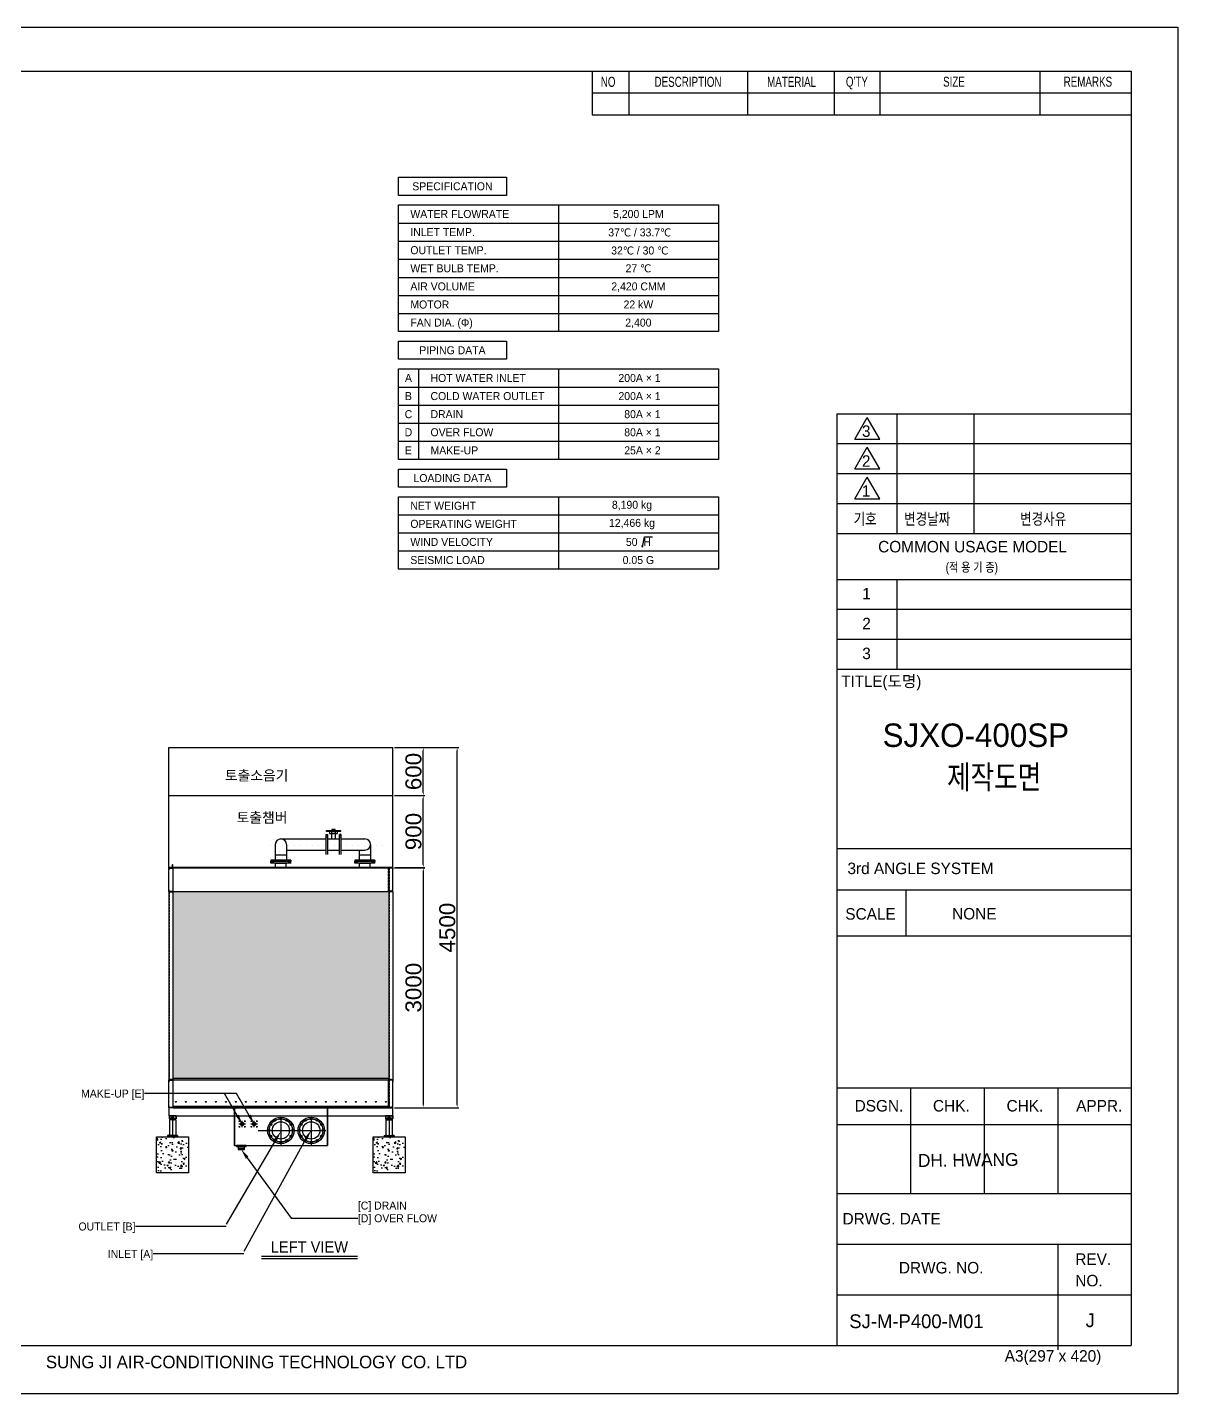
# Model space of a CAD drawing. Header units: millimetres. Extents: x 532 to 24684, y 468 to 17547.
# Drawn here: x 10305 to 24684, y 468 to 17547 of the extents above; entities that cross this region are included whole.
import ezdxf
from ezdxf.enums import TextEntityAlignment as Align

# ---------------------------------------------------------------- set-up
doc = ezdxf.new("R2010")
doc.units = ezdxf.units.MM
doc.linetypes.add('CENTER', pattern=[65, 60, -2, 1, -2])
doc.linetypes.add('HIDDEN', pattern=[9.525, 6.35, -3.175])
doc.layers.get('Defpoints').update_dxf_attribs({"color": 161})
for name, color, linetype in [('2.위생-급수', 5, 'Continuous'), ('4', 6, 'Continuous'), ('63', 3, 'Continuous'), ('CENTER', 1, 'CENTER'), ('SUB', 6, 'Continuous'), ('TEXT', 7, 'Continuous'), ('냉각탑_box', 1, 'Continuous'), ('냉각탑_dim', 1, 'Continuous'), ('냉각탑_text', 3, 'Continuous'), ('숨은선', 5, 'HIDDEN')]:
    doc.layers.add(name, color=color, linetype=linetype)
doc.styles.get("Standard").update_dxf_attribs({"font": 'arial.ttf'})
doc.styles.add('가는으뜸체', font='')
doc.styles.add('돋움', font='Dotum.ttf', dxfattribs={"width": 0.8})
doc.styles.get('가는으뜸체').set_extended_font_data('SeUtum')
doc.dimstyles.new('1.40', dxfattribs={"dimscale": 40, "dimtxt": 1, "dimasz": 1, "dimexe": 0.5, "dimexo": 0.5, "dimgap": 0.5, "dimtad": 1, "dimdec": 1, "dimzin": 9, "dimdsep": 46, "dimtxsty": 'Standard', "dimcen": 0, "dimclrd": 2, "dimclre": 2, "dimclrt": 3, "dimadec": 0, "dimazin": 0, "dimtfac": 1, "dimtdec": 1, "dimtmove": 1, "dimatfit": 3, "dimfxl": 1, "dimtolj": 1, "dimtzin": 0, "dimlwd": -1, "dimlwe": -1, "dimarcsym": 0})

# ---------------------------------------------------------------- blocks, each defined once
blk = doc.blocks.new('gg')
at = {"layer": '63'}
for p, q in [((37978.4, -13844.2), (38053.4, -13714.3)), ((38128.4, -13844.2), (38053.4, -13714.3)), ((37978.4, -13844.2), (38128.4, -13844.2))]:
    blk.add_line(p, q, dxfattribs=at)
blk = doc.blocks.new('A$C78670588')
at = {"color": 7}
blk.add_circle((7, 7), 4.5, dxfattribs=at)
at = {"layer": 'CENTER'}
for p, q in [((0, 7), (15, 7)), ((0, 7), (15, 7)), ((7, 15), (7, 0)), ((7, 15), (7, 0)), ((7, 15), (7, 0))]:
    blk.add_line(p, q, dxfattribs=at)
blk = doc.blocks.new('A$C27724BD3')
for p, q in [((0, 370), (2696, 370)), ((0, 0), (0, 370)), ((2, 348), (2694, 348)), ((2, 20), (2, 348)), ((2694, 20), (2694, 348)), ((2696, 0), (2696, 370)), ((0, 0), (2696, 0)), ((2, 20), (2694, 20)), ((2, 20), (228, 20)), ((2465, 20), (2496, 20))]:
    blk.add_line(p, q)
at = {"layer": '숨은선', "ltscale": 4}
for p, q in [((0, 350), (2696, 350)), ((0, 2), (2696, 2))]:
    blk.add_line(p, q, dxfattribs=at)
at = {"color": 7}
for p in [(28, 68), (153, 68), (278, 68), (403, 68), (528, 68), (653, 68), (778, 68), (903, 68), (1028, 68), (1153, 68), (1278, 68), (1403, 68), (1528, 68), (1653, 68), (1778, 68), (1903, 68), (2028, 68), (2153, 68), (2278, 68), (2403, 68), (2528, 68), (2653, 68)]:
    blk.add_blockref('A$C78670588', p, dxfattribs=at)
blk = doc.blocks.new('A$C49346F7C')
for p, q in [((0, 350), (0, 0)), ((0, 350), (50, 350)), ((46, 346), (0, 346)), ((2, 348), (2, 346)), ((48, 348), (2, 348)), ((46, 346), (46, 328)), ((48, 348), (48, 330)), ((50, 330), (50, 350)), ((46, 328), (50, 328)), ((48, 330), (50, 330)), ((50, 22), (50, 328)), ((46, 4), (0, 4)), ((0, 0), (50, 0)), ((2, 4), (2, 2)), ((2, 2), (48, 2)), ((46, 4), (46, 22)), ((46, 22), (50, 22)), ((48, 2), (48, 20)), ((48, 20), (50, 20)), ((50, 0), (50, 20))]:
    blk.add_line(p, q)
at = {"layer": '숨은선', "ltscale": 4}
blk.add_line((2, 346), (2, 4), dxfattribs=at)
blk = doc.blocks.new('A$C1FA71DA5')
for p, q in [((50, 350), (0, 350)), ((0, 330), (0, 350)), ((2, 348), (2, 330)), ((2, 348), (48, 348)), ((4, 346), (4, 328)), ((4, 346), (50, 346)), ((48, 348), (48, 346)), ((50, 350), (50, 0)), ((2, 330), (0, 330)), ((4, 328), (0, 328)), ((0, 22), (0, 328)), ((4, 22), (0, 22)), ((0, 0), (0, 20)), ((2, 20), (0, 20)), ((50, 0), (0, 0)), ((2, 2), (2, 20)), ((48, 2), (2, 2)), ((4, 4), (4, 22)), ((4, 4), (50, 4)), ((48, 4), (48, 2))]:
    blk.add_line(p, q)
at = {"layer": '숨은선', "ltscale": 4}
blk.add_line((48, 346), (48, 4), dxfattribs=at)
blk = doc.blocks.new('A$C7D025CAE')
for p, q in [((0, 2355), (0, 7)), ((0, 2355), (50, 2355)), ((50, 2355), (50, 7)), ((50, 7), (0, 7)), ((50, 7), (0, 7))]:
    blk.add_line(p, q)
at = {"layer": 'CENTER'}
for p, q in [((25, 2363), (25, 2348)), ((25, 15), (25, 0)), ((25, 15), (25, 0))]:
    blk.add_line(p, q, dxfattribs=at)
at = {"layer": '숨은선', "ltscale": 4}
for p, q in [((2, 2355), (2, 7)), ((2, 2353), (48, 2353)), ((48, 2355), (48, 7)), ((48, 9), (2, 9)), ((48, 9), (2, 9))]:
    blk.add_line(p, q, dxfattribs=at)
blk = doc.blocks.new('A$C0AB83250')
for p, q in [((0, 2355), (0, 7)), ((50, 2355), (0, 2355)), ((50, 2355), (50, 7)), ((0, 7), (50, 7)), ((0, 7), (50, 7))]:
    blk.add_line(p, q)
at = {"layer": 'CENTER'}
for p, q in [((25, 2363), (25, 2348)), ((25, 15), (25, 0)), ((25, 15), (25, 0))]:
    blk.add_line(p, q, dxfattribs=at)
at = {"layer": '숨은선', "ltscale": 4}
for p, q in [((2, 2355), (2, 7)), ((48, 2353), (2, 2353)), ((48, 2355), (48, 7)), ((2, 9), (48, 9)), ((2, 9), (48, 9))]:
    blk.add_line(p, q, dxfattribs=at)
blk = doc.blocks.new('A$C60F0389E')
for p, q in [((0, 298), (0, 0)), ((0, 298), (50, 298)), ((46, 294), (0, 294)), ((2, 296), (2, 294)), ((48, 296), (2, 296)), ((46, 294), (46, 276)), ((46, 276), (50, 276)), ((48, 296), (48, 278)), ((48, 278), (50, 278)), ((50, 278), (50, 298)), ((50, 22), (50, 276)), ((46, 4), (0, 4)), ((0, 0), (50, 0)), ((2, 4), (2, 2)), ((2, 2), (48, 2)), ((46, 4), (46, 22)), ((46, 22), (50, 22)), ((48, 2), (48, 20)), ((48, 20), (50, 20)), ((50, 0), (50, 20))]:
    blk.add_line(p, q)
at = {"layer": '숨은선', "ltscale": 4}
blk.add_line((2, 294), (2, 4), dxfattribs=at)
blk = doc.blocks.new('A$C2D646304')
for p, q in [((50, 298), (0, 298)), ((0, 278), (0, 298)), ((2, 278), (0, 278)), ((4, 276), (0, 276)), ((0, 22), (0, 276)), ((2, 296), (2, 278)), ((2, 296), (48, 296)), ((4, 294), (4, 276)), ((4, 294), (50, 294)), ((48, 296), (48, 294)), ((50, 298), (50, 0)), ((4, 22), (0, 22)), ((0, 0), (0, 20)), ((2, 20), (0, 20)), ((50, 0), (0, 0)), ((2, 2), (2, 20)), ((48, 2), (2, 2)), ((4, 4), (4, 22)), ((4, 4), (50, 4)), ((48, 4), (48, 2))]:
    blk.add_line(p, q)
at = {"layer": '숨은선', "ltscale": 4}
blk.add_line((48, 294), (48, 4), dxfattribs=at)
blk = doc.blocks.new('A$C7B577C39')
for p, q in [((8, 298), (2704, 298)), ((8, 0), (8, 298)), ((2704, 0), (2704, 298)), ((8, 0), (2704, 0))]:
    blk.add_line(p, q)
at = {"layer": 'CENTER'}
for p, q in [((0, 273), (15, 273)), ((2711, 273), (2696, 273)), ((0, 149), (15, 149)), ((0, 25), (15, 25)), ((2711, 149), (2696, 149)), ((2711, 25), (2696, 25))]:
    blk.add_line(p, q, dxfattribs=at)
at = {"layer": '숨은선', "ltscale": 4}
for p, q in [((10, 0), (10, 298)), ((10, 296), (2702, 296)), ((2702, 0), (2702, 298)), ((10, 2), (2702, 2))]:
    blk.add_line(p, q, dxfattribs=at)
blk = doc.blocks.new('A$C5C5D0D9A')
for centre, radius in [((165, 165), 165), ((20, 165), 11.5), ((39, 237), 11.5), ((165, 165), 108), ((92, 291), 11.5), ((165, 310), 11.5), ((237, 291), 11.5), ((291, 237), 11.5), ((310, 165), 11.5), ((39, 92), 11.5), ((92, 39), 11.5), ((165, 20), 11.5), ((237, 39), 11.5), ((291, 92), 11.5)]:
    blk.add_circle(centre, radius)
at = {"layer": 'CENTER', "ltscale": 2}
blk.add_circle((165, 165), 145, dxfattribs=at)
blk = doc.blocks.new('A$C259E073D')
for p, q in [((20, 268), (20, 271)), ((20, 271), (110, 271)), ((110, 268), (20, 268)), ((20, 268), (20, 231)), ((110, 231), (20, 231)), ((26, 268), (26, 236)), ((104, 236), (26, 236)), ((104, 218), (26, 218)), ((26, 218), (26, 23)), ((47, 246), (47, 236)), ((65, 236), (47, 236)), ((47, 228), (47, 218)), ((65, 218), (47, 218)), ((52, 249), (78, 249)), ((73, 236), (52, 236)), ((52, 231), (78, 231)), ((73, 218), (52, 218)), ((56, 246), (56, 236)), ((56, 228), (56, 218)), ((59, 249), (59, 263)), ((59, 249), (59, 263)), ((59, 263), (72, 263)), ((59, 218), (59, 231)), ((59, 231), (59, 218)), ((59, 218), (59, 231)), ((60, 263), (60, 249)), ((65, 236), (82, 236)), ((65, 236), (83, 236)), ((65, 218), (65, 23)), ((65, 218), (82, 218)), ((65, 218), (83, 218)), ((71, 263), (71, 249)), ((71, 218), (71, 231)), ((71, 231), (71, 218)), ((71, 218), (71, 231)), ((72, 249), (72, 263)), ((72, 249), (72, 263)), ((74, 246), (74, 236)), ((74, 228), (74, 218)), ((83, 246), (83, 236)), ((83, 228), (83, 218)), ((104, 268), (104, 236)), ((104, 218), (104, 23)), ((110, 268), (110, 271)), ((110, 268), (110, 231)), ((128, 23), (2, 23)), ((2, 23), (2, 9)), ((128, 9), (2, 9)), ((128, 23), (128, 9))]:
    blk.add_line(p, q)
for centre, radius, start, end in [((52, 245), 4.38, 17.2184, 162.7816), ((52, 227), 4.38, 17.2184, 162.7816), ((65, 234), 15, 90.4828, 127.3884), ((65, 216), 15, 90.4828, 127.3884), ((65, 234), 15, 52.6116, 89.5172), ((65, 216), 15, 52.6116, 89.5172), ((78, 245), 4.38, 17.2184, 162.7816), ((78, 227), 4.38, 17.2184, 162.7816)]:
    blk.add_arc(centre, radius, start, end)
at = {"layer": 'CENTER'}
for p, q in [((65, 279), (65, 0)), ((23, 39), (23, 0)), ((107, 39), (107, 0))]:
    blk.add_line(p, q, dxfattribs=at)
blk = doc.blocks.new('*D80')
at = {"color": 2, "transparency": 16777216}
for p, q in [((14894, 7043), (15274, 7043)), ((15254, 7003), (15254, 4083)), ((14894, 4043), (15274, 4043))]:
    blk.add_line(p, q, dxfattribs=at)
for points in [[(15247, 7003), (15260, 7003), (15254, 7043)], [(15247, 4083), (15260, 4083), (15254, 4043)]]:
    blk.add_solid(points, dxfattribs=at)
at = {"layer": 'Defpoints', "color": 0, "transparency": 16777216}
for p in [(14874, 7043), (14874, 4043), (15254, 4043)]:
    blk.add_point(p, dxfattribs=at)
at = {"color": 3, "transparency": 16777216, "insert": (15132, 5543), "char_height": 200, "attachment_point": 5, "rotation": 90}
blk.add_mtext('\\A1;3000', dxfattribs=at)
blk = doc.blocks.new('_DotSmall')
at = {"color": 0, "linetype": 'ByBlock', "const_width": 0.5}
blk.add_lwpolyline([(-0.0625, 0, 1), (0.0625, 0, 1)], format="xyb", close=True, dxfattribs=at)
blk = doc.blocks.new('*D73')
at = {"color": 2, "transparency": 16777216}
for p, q in [((14894, 7945), (15274, 7945)), ((15254, 7085), (15254, 7905)), ((14894, 7045), (15274, 7045))]:
    blk.add_line(p, q, dxfattribs=at)
for points in [[(15247, 7905), (15260, 7905), (15254, 7945)], [(15247, 7085), (15260, 7085), (15254, 7045)]]:
    blk.add_solid(points, dxfattribs=at)
at = {"layer": 'Defpoints', "color": 0, "transparency": 16777216}
for p in [(14874, 7945), (15254, 7945), (14874, 7045)]:
    blk.add_point(p, dxfattribs=at)
at = {"color": 3, "transparency": 16777216, "insert": (15132, 7495), "char_height": 200, "attachment_point": 5, "rotation": 90}
blk.add_mtext('\\A1;900', dxfattribs=at)
blk = doc.blocks.new('*D74')
at = {"color": 2, "transparency": 16777216}
for p, q in [((14894, 8545), (15274, 8545)), ((15254, 7985), (15254, 8505)), ((14894, 7945), (15274, 7945))]:
    blk.add_line(p, q, dxfattribs=at)
for points in [[(15247, 8505), (15260, 8505), (15254, 8545)], [(15247, 7985), (15260, 7985), (15254, 7945)]]:
    blk.add_solid(points, dxfattribs=at)
at = {"layer": 'Defpoints', "color": 0, "transparency": 16777216}
for p in [(14874, 8545), (15254, 8545), (14874, 7945)]:
    blk.add_point(p, dxfattribs=at)
at = {"color": 3, "transparency": 16777216, "insert": (15132, 8245), "char_height": 200, "attachment_point": 5, "rotation": 90}
blk.add_mtext('\\A1;600', dxfattribs=at)
blk = doc.blocks.new('*D77')
at = {"color": 2, "transparency": 16777216}
for p, q in [((14914, 8545), (15697, 8545)), ((15677, 4083), (15677, 8505)), ((14894, 4043), (15697, 4043))]:
    blk.add_line(p, q, dxfattribs=at)
for points in [[(15671, 8505), (15684, 8505), (15677, 8545)], [(15671, 4083), (15684, 4083), (15677, 4043)]]:
    blk.add_solid(points, dxfattribs=at)
at = {"layer": 'Defpoints', "color": 0, "transparency": 16777216}
for p in [(14894, 8545), (15677, 8545), (14874, 4043)]:
    blk.add_point(p, dxfattribs=at)
at = {"color": 3, "transparency": 16777216, "insert": (15555, 6294), "char_height": 200, "attachment_point": 5, "rotation": 90}
blk.add_mtext('\\A1;4500', dxfattribs=at)

msp = doc.modelspace()

# ---------------------------------------------------------------- hatches: boundary and pattern name
h = msp.add_hatch()
h.set_pattern_fill('HONEY', color=1, scale=7.6, angle=90)
h.set_pattern_definition([(90, (-14796.045, 16129.752), (-20.897193, 36.195), [24.13, -48.26]), (210, (-14796.045, 16129.752), (-20.897193, -36.195), [24.13, -48.26]), (150, (-14796.045, 16129.752), (-41.794386, 8e-08), [-48.26, 24.13])])
h.paths.add_polyline_path([(14823.81, 6744.62), (12123.81, 6744.62), (12123.81, 4392.62), (14823.81, 4392.62)])
h = msp.add_hatch()
h.set_pattern_fill('AR-CONC', color=8)
h.set_pattern_definition([(50, (-36416.36, -1989.96), (182.18467, -15.9391), [19.05, -209.55]), (355, (-36416.36, -1989.96), (-35.2434, 191.05685), [15.24, -167.6406]), (100.45144, (-36401.18, -1991.29), (146.94125, 175.11775), [16.19, -178.09024]), (46.1842, (-36416.36, -1939.16), (271.079, -42.0423), [28.575, -314.325]), (96.63556, (-36393.77, -1942.66), (237.4041, 247.4261), [24.285, -267.1356]), (351.18415, (-36416.36, -1939.16), (237.4041, 247.4261), [22.86, -251.4597]), (21, (-36390.96, -1951.86), (151.6144, -102.2652), [19.05, -209.55]), (326, (-36390.96, -1951.86), (61.802, 184.188), [15.24, -167.64]), (71.45144, (-36378.32, -1960.38), (213.4164, 81.9228), [16.19, -178.08994]), (37.5, (-36416.36, -1989.96), (3.0886, 84.55504), [0, -165.608, 0, -170.18, 0, -168.275]), (7.5, (-36416.36, -1989.96), (66.81966, 100.18057), [0, -97.028, 0, -161.798, 0, -64.135]), (327.5, (-36473, -1989.96), (135.590595, -5.72874), [0, -63.5, 0, -198.12, 0, -262.89]), (317.5, (-36498.4, -1989.96), (148.12918, 25.4265), [0, -82.55, 0, -131.572, 0, -186.69])])
h.paths.add_polyline_path([(12320.7, 3680.62), (11920.7, 3680.62), (11920.7, 3230.62), (12320.7, 3230.62)])
h = msp.add_hatch()
h.set_pattern_fill('AR-CONC', color=8)
h.set_pattern_definition([(50, (-36416.36, -1989.96), (182.18467, -15.9391), [19.05, -209.55]), (355, (-36416.36, -1989.96), (-35.2434, 191.05685), [15.24, -167.6406]), (100.45144, (-36401.18, -1991.29), (146.94125, 175.11775), [16.19, -178.09024]), (46.1842, (-36416.36, -1939.16), (271.079, -42.0423), [28.575, -314.325]), (96.63556, (-36393.77, -1942.66), (237.4041, 247.4261), [24.285, -267.1356]), (351.18415, (-36416.36, -1939.16), (237.4041, 247.4261), [22.86, -251.4597]), (21, (-36390.96, -1951.86), (151.6144, -102.2652), [19.05, -209.55]), (326, (-36390.96, -1951.86), (61.802, 184.188), [15.24, -167.64]), (71.45144, (-36378.32, -1960.38), (213.4164, 81.9228), [16.19, -178.08994]), (37.5, (-36416.36, -1989.96), (3.0886, 84.55504), [0, -165.608, 0, -170.18, 0, -168.275]), (7.5, (-36416.36, -1989.96), (66.81966, 100.18057), [0, -97.028, 0, -161.798, 0, -64.135]), (327.5, (-36473, -1989.96), (135.590595, -5.72874), [0, -63.5, 0, -198.12, 0, -262.89]), (317.5, (-36498.4, -1989.96), (148.12918, 25.4265), [0, -82.55, 0, -131.572, 0, -186.69])])
h.paths.add_polyline_path([(12320.7, 3230.62), (12320.7, 3680.62), (11920.7, 3680.62), (11920.7, 3230.62)])
h = msp.add_hatch()
h.set_pattern_fill('AR-CONC', color=8)
h.set_pattern_definition([(50, (-33710.15, -1989.96), (182.18467, -15.9391), [19.05, -209.55]), (355, (-33710.15, -1989.96), (-35.2434, 191.05685), [15.24, -167.6406]), (100.45144, (-33694.97, -1991.29), (146.94125, 175.11775), [16.19, -178.09024]), (46.1842, (-33710.15, -1939.16), (271.079, -42.0423), [28.575, -314.325]), (96.63556, (-33687.56, -1942.66), (237.4041, 247.4261), [24.285, -267.1356]), (351.18415, (-33710.15, -1939.16), (237.4041, 247.4261), [22.86, -251.4597]), (21, (-33684.75, -1951.86), (151.6144, -102.2652), [19.05, -209.55]), (326, (-33684.75, -1951.86), (61.802, 184.188), [15.24, -167.64]), (71.45144, (-33672.11, -1960.38), (213.4164, 81.9228), [16.19, -178.08994]), (37.5, (-33710.15, -1989.96), (3.0886, 84.55504), [0, -165.608, 0, -170.18, 0, -168.275]), (7.5, (-33710.15, -1989.96), (66.81966, 100.18057), [0, -97.028, 0, -161.798, 0, -64.135]), (327.5, (-33766.79, -1989.96), (135.590595, -5.72874), [0, -63.5, 0, -198.12, 0, -262.89]), (317.5, (-33792.19, -1989.96), (148.12918, 25.4265), [0, -82.55, 0, -131.572, 0, -186.69])])
h.paths.add_polyline_path([(15026.91, 3680.62), (14626.91, 3680.62), (14626.91, 3230.62), (15026.91, 3230.62)])
h = msp.add_hatch()
h.set_pattern_fill('AR-CONC', color=8)
h.set_pattern_definition([(50, (-33710.15, -1989.96), (182.18467, -15.9391), [19.05, -209.55]), (355, (-33710.15, -1989.96), (-35.2434, 191.05685), [15.24, -167.6406]), (100.45144, (-33694.97, -1991.29), (146.94125, 175.11775), [16.19, -178.09024]), (46.1842, (-33710.15, -1939.16), (271.079, -42.0423), [28.575, -314.325]), (96.63556, (-33687.56, -1942.66), (237.4041, 247.4261), [24.285, -267.1356]), (351.18415, (-33710.15, -1939.16), (237.4041, 247.4261), [22.86, -251.4597]), (21, (-33684.75, -1951.86), (151.6144, -102.2652), [19.05, -209.55]), (326, (-33684.75, -1951.86), (61.802, 184.188), [15.24, -167.64]), (71.45144, (-33672.11, -1960.38), (213.4164, 81.9228), [16.19, -178.08994]), (37.5, (-33710.15, -1989.96), (3.0886, 84.55504), [0, -165.608, 0, -170.18, 0, -168.275]), (7.5, (-33710.15, -1989.96), (66.81966, 100.18057), [0, -97.028, 0, -161.798, 0, -64.135]), (327.5, (-33766.79, -1989.96), (135.590595, -5.72874), [0, -63.5, 0, -198.12, 0, -262.89]), (317.5, (-33792.19, -1989.96), (148.12918, 25.4265), [0, -82.55, 0, -131.572, 0, -186.69])])
h.paths.add_polyline_path([(15026.91, 3230.62), (15026.91, 3680.62), (14626.91, 3680.62), (14626.91, 3230.62)])

# ---------------------------------------------------------------- linework, layer by layer
at = {"color": 2}
for p, q in [((14153.36, 7519.8), (14112.46, 7519.8)), ((14112.46, 7519.8), (14112.46, 7508.01)), ((14153.36, 7519.8), (14112.46, 7519.8)), ((14112.46, 7519.8), (14112.46, 7508.01)), ((14153.36, 7508.01), (14153.36, 7519.8)), ((14153.36, 7508.01), (14153.36, 7519.8)), ((14045.57, 7494.94), (14045.57, 7508.01)), ((14045.57, 7508.01), (14220.26, 7508.01)), ((14045.57, 7494.94), (14045.57, 7508.01)), ((14045.57, 7508.01), (14220.26, 7508.01)), ((14220.26, 7494.94), (14045.57, 7494.94)), ((14220.26, 7494.94), (14045.57, 7494.94)), ((14182.35, 7494.94), (14083.48, 7494.94)), ((14083.48, 7494.94), (14083.48, 7471.99)), ((14182.35, 7494.94), (14083.48, 7494.94)), ((14083.48, 7494.94), (14083.48, 7471.99)), ((14083.48, 7471.99), (14182.35, 7471.99)), ((14083.48, 7471.99), (14182.35, 7471.99)), ((14110.17, 7494.94), (14155.65, 7494.94)), ((14110.17, 7402.75), (14110.17, 7494.94)), ((14110.17, 7494.94), (14155.65, 7494.94)), ((14110.17, 7402.75), (14110.17, 7494.94)), ((14112.46, 7508.01), (14153.36, 7508.01)), ((14112.46, 7508.01), (14153.36, 7508.01)), ((14155.65, 7402.75), (14155.65, 7494.94)), ((14155.65, 7402.75), (14155.65, 7494.94)), ((14182.35, 7471.99), (14182.35, 7494.94)), ((14182.35, 7471.99), (14182.35, 7494.94)), ((14220.26, 7508.01), (14220.26, 7494.94)), ((14220.26, 7508.01), (14220.26, 7494.94))]:
    msp.add_line(p, q, dxfattribs=at)
at = {"color": 161}
for p, q in [((13376.68, 7396.51), (13376.68, 7396.51)), ((13451.68, 7396.51), (13451.68, 7396.51)), ((13526.68, 7396.51), (13526.68, 7396.51)), ((13601.68, 7396.51), (13601.68, 7396.51)), ((13676.68, 7396.51), (13676.68, 7396.51)), ((14014.18, 7471.51), (14014.18, 7471.51)), ((14051.68, 7396.51), (14051.68, 7396.51)), ((14064.03, 7471.51), (14064.03, 7471.51)), ((14139.03, 7471.51), (14139.03, 7471.51)), ((14214.03, 7471.51), (14214.03, 7471.51)), ((14551.53, 7396.51), (14551.53, 7396.51)), ((14626.53, 7396.51), (14626.53, 7396.51)), ((13339.18, 7321.51), (13339.18, 7321.51)), ((13376.68, 7246.51), (13376.68, 7246.51)), ((13414.18, 7321.51), (13414.18, 7321.51)), ((13451.68, 7246.51), (13451.68, 7246.51)), ((13489.18, 7321.51), (13489.18, 7321.51)), ((13526.68, 7246.51), (13526.68, 7246.51)), ((13564.18, 7321.51), (13564.18, 7321.51)), ((13601.68, 7246.51), (13601.68, 7246.51)), ((13639.18, 7321.51), (13639.18, 7321.51)), ((13714.18, 7321.51), (13714.18, 7321.51)), ((13789.18, 7321.51), (13789.18, 7321.51)), ((13864.18, 7321.51), (13864.18, 7321.51)), ((13939.18, 7321.51), (13939.18, 7321.51)), ((14014.18, 7321.51), (14014.18, 7321.51)), ((14051.68, 7246.51), (14051.68, 7246.51)), ((14064.03, 7321.51), (14064.03, 7321.51)), ((14101.53, 7246.51), (14101.53, 7246.51)), ((14139.03, 7321.51), (14139.03, 7321.51)), ((14176.53, 7246.51), (14176.53, 7246.51)), ((14214.03, 7321.51), (14214.03, 7321.51)), ((14251.53, 7246.51), (14251.53, 7246.51)), ((14289.03, 7321.51), (14289.03, 7321.51)), ((14364.03, 7321.51), (14364.03, 7321.51)), ((14439.03, 7321.51), (14439.03, 7321.51)), ((14476.53, 7246.51), (14476.53, 7246.51)), ((14514.03, 7321.51), (14514.03, 7321.51)), ((14589.03, 7321.51), (14589.03, 7321.51)), ((14664.03, 7321.51), (14664.03, 7321.51)), ((14739.03, 7321.51), (14739.03, 7321.51)), ((12078.88, 7049.62), (12078.88, 7044.62)), ((12078.88, 7049.62), (12113.88, 7049.62)), ((12078.88, 7049.62), (12078.88, 7044.62)), ((12078.88, 7049.62), (12113.88, 7049.62)), ((12078.88, 7049.62), (12078.88, 7044.62)), ((12078.88, 7049.62), (12113.88, 7049.62)), ((12078.88, 7049.62), (12078.88, 7044.62)), ((12078.88, 7049.62), (12113.88, 7049.62)), ((12078.88, 7044.62), (12118.88, 7044.62)), ((12078.88, 7044.62), (12118.88, 7044.62)), ((12078.88, 7044.62), (12118.88, 7044.62)), ((12078.88, 7044.62), (12118.88, 7044.62)), ((12079.51, 7044.62), (12084.51, 7049.62)), ((12079.51, 7044.62), (12084.51, 7049.62)), ((12079.51, 7044.62), (12084.51, 7049.62)), ((12079.51, 7044.62), (12084.51, 7049.62)), ((12086.58, 7044.62), (12091.58, 7049.62)), ((12086.58, 7044.62), (12091.58, 7049.62)), ((12086.58, 7044.62), (12091.58, 7049.62)), ((12086.58, 7044.62), (12091.58, 7049.62)), ((12093.65, 7044.62), (12098.65, 7049.62)), ((12093.65, 7044.62), (12098.65, 7049.62)), ((12093.65, 7044.62), (12098.65, 7049.62)), ((12093.65, 7044.62), (12098.65, 7049.62)), ((12100.72, 7044.62), (12105.72, 7049.62)), ((12100.72, 7044.62), (12105.72, 7049.62)), ((12100.72, 7044.62), (12105.72, 7049.62)), ((12100.72, 7044.62), (12105.72, 7049.62)), ((12107.79, 7044.62), (12112.79, 7049.62)), ((12107.79, 7044.62), (12112.79, 7049.62)), ((12107.79, 7044.62), (12112.79, 7049.62)), ((12107.79, 7044.62), (12112.79, 7049.62)), ((12113.88, 7084.62), (12113.88, 7049.62)), ((12113.88, 7084.62), (12118.88, 7084.62)), ((12113.88, 7084.62), (12113.88, 7049.62)), ((12113.88, 7084.62), (12118.88, 7084.62)), ((12113.88, 7084.62), (12113.88, 7049.62)), ((12113.88, 7084.62), (12118.88, 7084.62)), ((12113.88, 7084.62), (12113.88, 7049.62)), ((12113.88, 7084.62), (12118.88, 7084.62)), ((12113.88, 7079), (12118.88, 7084)), ((12113.88, 7079), (12118.88, 7084)), ((12113.88, 7079), (12118.88, 7084)), ((12113.88, 7079), (12118.88, 7084)), ((12113.88, 7071.93), (12118.88, 7076.93)), ((12113.88, 7071.93), (12118.88, 7076.93)), ((12113.88, 7071.93), (12118.88, 7076.93)), ((12113.88, 7071.93), (12118.88, 7076.93)), ((12113.88, 7064.86), (12118.88, 7069.86)), ((12113.88, 7064.86), (12118.88, 7069.86)), ((12113.88, 7064.86), (12118.88, 7069.86)), ((12113.88, 7064.86), (12118.88, 7069.86)), ((12113.88, 7057.79), (12118.88, 7062.79)), ((12113.88, 7057.79), (12118.88, 7062.79)), ((12113.88, 7057.79), (12118.88, 7062.79)), ((12113.88, 7057.79), (12118.88, 7062.79)), ((12113.88, 7050.71), (12118.88, 7055.71)), ((12113.88, 7050.71), (12118.88, 7055.71)), ((12113.88, 7050.71), (12118.88, 7055.71)), ((12113.88, 7050.71), (12118.88, 7055.71)), ((12114.86, 7044.62), (12118.88, 7048.64)), ((12114.86, 7044.62), (12118.88, 7048.64)), ((12114.86, 7044.62), (12118.88, 7048.64)), ((12114.86, 7044.62), (12118.88, 7048.64)), ((12118.88, 7084.62), (12118.88, 7044.62)), ((12118.88, 7044.62), (14064.03, 7044.62)), ((12118.88, 7044.62), (14064.03, 7044.62)), ((13339.18, 7171.51), (13339.18, 7171.51)), ((13376.68, 7096.51), (13376.68, 7096.51)), ((13414.18, 7171.51), (13414.18, 7171.51)), ((13451.68, 7096.51), (13451.68, 7096.51)), ((13489.18, 7171.51), (13489.18, 7171.51)), ((13526.68, 7096.51), (13526.68, 7096.51)), ((13564.18, 7171.51), (13564.18, 7171.51)), ((13601.68, 7096.51), (13601.68, 7096.51)), ((13639.18, 7171.51), (13639.18, 7171.51)), ((14064.03, 7044.62), (14828.74, 7044.62)), ((14064.03, 7044.62), (14828.74, 7044.62)), ((14364.03, 7171.51), (14364.03, 7171.51)), ((14401.53, 7096.51), (14401.53, 7096.51)), ((14439.03, 7171.51), (14439.03, 7171.51)), ((14453.38, 7096.51), (14453.38, 7096.51)), ((14476.53, 7096.51), (14476.53, 7096.51)), ((14514.03, 7171.51), (14514.03, 7171.51)), ((14551.53, 7096.51), (14551.53, 7096.51)), ((14589.03, 7171.51), (14589.03, 7171.51)), ((14828.74, 7044.62), (14868.74, 7044.62)), ((14828.74, 7044.62), (14868.74, 7044.62)), ((14828.74, 7044.62), (14868.74, 7044.62)), ((14828.74, 7044.62), (14868.74, 7044.62)), ((14868.09, 7044.62), (14868.74, 7045.27)), ((14868.09, 7044.62), (14868.74, 7045.27)), ((14868.09, 7044.62), (14868.74, 7045.27)), ((14868.09, 7044.62), (14868.74, 7045.27))]:
    msp.add_line(p, q, dxfattribs=at)
at = {"color": 7}
for p, q in [((13473.81, 7402.75), (14038.51, 7402.75)), ((14060.29, 7402.75), (14205.53, 7402.75)), ((14226.6, 7402.75), (14523.81, 7402.75)), ((13403.91, 7332.85), (13403.91, 7138.62)), ((13403.91, 7205.85), (13543.71, 7205.85)), ((13543.71, 7332.85), (13543.71, 7138.62)), ((13543.71, 7262.95), (14038.51, 7262.95)), ((14060.29, 7262.95), (14205.53, 7262.95)), ((14226.6, 7262.95), (14523.81, 7262.95)), ((14453.91, 7262.95), (14453.91, 7138.62)), ((14453.91, 7205.85), (14593.71, 7205.85)), ((14593.71, 7332.85), (14593.71, 7138.62)), ((14868.74, 7047.12), (12078.88, 7047.12)), ((13473.81, 7047.12), (13473.81, 7044.62))]:
    msp.add_line(p, q, dxfattribs=at)
at = {"color": 2, "ltscale": 30}
for p, q in [((14038.86, 7207.85), (14038.86, 7457.85)), ((14038.86, 7207.85), (14038.86, 7457.85)), ((14038.86, 7457.85), (14060.29, 7457.85)), ((14038.86, 7207.85), (14038.86, 7457.85)), ((14038.86, 7207.85), (14038.86, 7457.85)), ((14038.86, 7457.85), (14060.29, 7457.85)), ((14060.29, 7448.32), (14038.86, 7448.32)), ((14060.29, 7448.32), (14038.86, 7448.32)), ((14060.29, 7425.7), (14038.86, 7425.7)), ((14060.29, 7425.7), (14038.86, 7425.7)), ((14060.29, 7207.85), (14060.29, 7457.85)), ((14060.29, 7207.85), (14060.29, 7457.85)), ((14205.53, 7207.85), (14205.53, 7457.85)), ((14226.96, 7457.85), (14205.53, 7457.85)), ((14205.53, 7207.85), (14205.53, 7457.85)), ((14226.96, 7457.85), (14205.53, 7457.85)), ((14205.53, 7448.32), (14226.96, 7448.32)), ((14205.53, 7448.32), (14226.96, 7448.32)), ((14205.53, 7425.7), (14226.96, 7425.7)), ((14205.53, 7425.7), (14226.96, 7425.7)), ((14226.96, 7207.85), (14226.96, 7457.85)), ((14226.96, 7207.85), (14226.96, 7457.85)), ((14226.96, 7207.85), (14226.96, 7457.85)), ((14226.96, 7207.85), (14226.96, 7457.85))]:
    msp.add_line(p, q, dxfattribs=at)
for p, q in [((12123.81, 7044.62), (12073.81, 7044.62)), ((12123.88, 7044.62), (12073.88, 7044.62)), ((12123.88, 7044.62), (12073.88, 7044.62)), ((12075.81, 7042.62), (12121.81, 7042.62)), ((12075.88, 7042.62), (12121.88, 7042.62)), ((12077.81, 7040.62), (12123.81, 7040.62)), ((12077.88, 7040.62), (12123.88, 7040.62)), ((12121.81, 7042.62), (12121.81, 7040.62)), ((12121.88, 7042.62), (12121.88, 7040.62)), ((12125.81, 7044.62), (14821.81, 7044.62)), ((12125.88, 7044.62), (14064.03, 7044.62)), ((12125.88, 7044.62), (14064.03, 7044.62)), ((14064.03, 7044.62), (14821.74, 7044.62)), ((14064.03, 7044.62), (14821.74, 7044.62)), ((14823.74, 7044.62), (14873.74, 7044.62)), ((14869.74, 7040.62), (14823.74, 7040.62)), ((14823.81, 7044.62), (14873.81, 7044.62)), ((14869.81, 7040.62), (14823.81, 7040.62)), ((14825.74, 7042.62), (14825.74, 7040.62)), ((14871.74, 7042.62), (14825.74, 7042.62)), ((14825.81, 7042.62), (14825.81, 7040.62)), ((14871.81, 7042.62), (14825.81, 7042.62)), ((12890.61, 4042.62), (12890.61, 3569.13)), ((12893.81, 4042.62), (12893.81, 3569.13)), ((12893.81, 4042.62), (12893.81, 3569.13)), ((14053.81, 4042.62), (14053.81, 3569.13)), ((14057.01, 4042.62), (14057.01, 3569.13)), ((12890.61, 3569.13), (14057.01, 3569.13)), ((12893.81, 3572.33), (14053.81, 3572.33)), ((12940.61, 3539.13), (13020.61, 3539.13))]:
    msp.add_line(p, q)
at = {"ltscale": 0.5}
for p, q in [((13598.81, 7138.62), (13348.81, 7138.62)), ((13348.81, 7138.62), (13348.81, 7118.62)), ((13598.81, 7118.62), (13348.81, 7118.62)), ((13348.81, 7098.62), (13348.81, 7118.62)), ((13598.81, 7118.62), (13348.81, 7118.62)), ((13598.81, 7098.62), (13348.81, 7098.62)), ((13357.31, 7138.62), (13357.31, 7118.62)), ((13357.31, 7098.62), (13357.31, 7118.62)), ((13380.31, 7138.62), (13380.31, 7118.62)), ((13380.31, 7098.62), (13380.31, 7118.62)), ((13406.72, 7095.62), (13400.57, 7098.62)), ((13406.72, 7095.62), (13400.57, 7098.62)), ((13540.9, 7095.62), (13406.72, 7095.62)), ((13540.9, 7095.62), (13406.72, 7095.62)), ((13406.72, 7042.91), (13406.72, 7095.62)), ((13540.9, 7095.62), (13547.05, 7098.62)), ((13540.9, 7095.62), (13547.05, 7098.62)), ((13540.9, 7042.91), (13540.9, 7095.62)), ((13567.31, 7138.62), (13567.31, 7118.62)), ((13567.31, 7098.62), (13567.31, 7118.62)), ((13590.31, 7138.62), (13590.31, 7118.62)), ((13590.31, 7098.62), (13590.31, 7118.62)), ((13598.81, 7138.62), (13598.81, 7118.62)), ((13598.81, 7098.62), (13598.81, 7118.62)), ((14648.81, 7138.62), (14398.81, 7138.62)), ((14398.81, 7138.62), (14398.81, 7118.62)), ((14648.81, 7118.62), (14398.81, 7118.62)), ((14398.81, 7098.62), (14398.81, 7118.62)), ((14648.81, 7118.62), (14398.81, 7118.62)), ((14648.81, 7098.62), (14398.81, 7098.62)), ((14407.31, 7138.62), (14407.31, 7118.62)), ((14407.31, 7098.62), (14407.31, 7118.62)), ((14430.31, 7138.62), (14430.31, 7118.62)), ((14430.31, 7098.62), (14430.31, 7118.62)), ((14456.72, 7095.62), (14450.57, 7098.62)), ((14590.9, 7095.62), (14456.72, 7095.62)), ((14456.72, 7042.91), (14456.72, 7095.62)), ((14590.9, 7095.62), (14597.05, 7098.62)), ((14590.9, 7042.91), (14590.9, 7095.62)), ((14617.31, 7138.62), (14617.31, 7118.62)), ((14617.31, 7098.62), (14617.31, 7118.62)), ((14640.31, 7138.62), (14640.31, 7118.62)), ((14640.31, 7098.62), (14640.31, 7118.62)), ((14648.81, 7138.62), (14648.81, 7118.62)), ((14648.81, 7098.62), (14648.81, 7118.62))]:
    msp.add_line(p, q, dxfattribs=at)
at = {"color": 1, "linetype": 'CENTER', "ltscale": 100}
for p, q in [((13368.81, 7138.62), (13368.81, 7118.62)), ((13368.81, 7098.62), (13368.81, 7118.62)), ((13578.81, 7138.62), (13578.81, 7118.62)), ((13578.81, 7098.62), (13578.81, 7118.62)), ((14418.81, 7138.62), (14418.81, 7118.62)), ((14418.81, 7098.62), (14418.81, 7118.62)), ((14628.81, 7138.62), (14628.81, 7118.62)), ((14628.81, 7098.62), (14628.81, 7118.62))]:
    msp.add_line(p, q, dxfattribs=at)
at = {"color": 1}
for p, q in [((13230.93, 2187.95), (14430.93, 2187.95)), ((13230.93, 2157.95), (14430.93, 2157.95))]:
    msp.add_line(p, q, dxfattribs=at)
at = {"color": 4}
msp.add_lwpolyline([(12073.81, 4042.62), (12073.81, 3942.62), (14873.81, 3942.62), (14873.81, 4042.62)], close=True, dxfattribs=at)
at = {"color": 8}
for points in [[(12320.7, 3230.62), (11920.7, 3230.62), (11920.7, 3680.62), (12320.7, 3680.62)], [(15026.91, 3230.62), (14626.91, 3230.62), (14626.91, 3680.62), (15026.91, 3680.62)]]:
    msp.add_lwpolyline(points, close=True, dxfattribs=at)
for points in [[(12920.61, 3569.13), (12920.61, 3559.13), (13040.61, 3559.13), (13040.61, 3569.13)], [(12940.61, 3559.13), (12940.61, 3519.13), (13020.61, 3519.13), (13020.61, 3559.13)]]:
    msp.add_lwpolyline(points, close=True)
for centre in [(12955.61, 3874.13), (12955.61, 3804.13), (13025.61, 3874.13), (13025.61, 3804.13), (13105.61, 3874.13), (13105.61, 3804.13), (13175.61, 3874.13), (13175.61, 3804.13)]:
    msp.add_circle(centre, 3)
at = {"color": 7}
for centre in [(12990.61, 3839.13), (13140.61, 3839.13)]:
    msp.add_circle(centre, 22.5, dxfattribs=at)
for centre, start, end in [((13473.81, 7332.85), 0, 180), ((14523.81, 7332.85), 270, 90)]:
    msp.add_arc(centre, 69.9, start, end, dxfattribs=at)
at = {"layer": '2.위생-급수', "color": 4}
for p, q in [((12073.81, 7044.62), (12073.81, 8544.62)), ((12073.81, 8544.62), (14873.81, 8544.62)), ((14873.81, 7042.62), (14873.81, 8544.62)), ((12073.81, 7944.62), (14873.81, 7944.62)), ((12073.81, 7042.62), (12073.81, 7044.62))]:
    msp.add_line(p, q, dxfattribs=at)
at = {"layer": '63'}
for p, q in [((1102.68, 17001.07), (24104.44, 17001.07)), ((24104.44, 17001.07), (24104.44, 1072.36)), ((20424.15, 12717), (24104.44, 12717)), ((20424.15, 12717), (20424.15, 11221.88)), ((21171.71, 12717), (21171.71, 11221.88)), ((22136.87, 12717), (22136.87, 11221.88)), ((20424.15, 12343.22), (24104.44, 12343.22)), ((20424.15, 11969.44), (24104.44, 11969.44)), ((20424.15, 11595.66), (24104.44, 11595.66)), ((20424.15, 11595.66), (24104.44, 11595.66)), ((20424.15, 11595.66), (24104.44, 11595.66)), ((20424.15, 11221.88), (20424.15, 1072.36)), ((20424.15, 11221.88), (24104.44, 11221.88)), ((20424.15, 10646.84), (24104.44, 10646.84)), ((21171.71, 10646.84), (21171.71, 9525.5)), ((20424.15, 10273.06), (24104.44, 10273.06)), ((20424.15, 9899.28), (24104.44, 9899.28)), ((20424.15, 9525.5), (24104.44, 9525.5)), ((20424.15, 9525.5), (24104.44, 9525.5)), ((20424.15, 7282.83), (24104.44, 7282.83)), ((20424.15, 6765.29), (24104.44, 6765.29)), ((21286.72, 6765.29), (21286.72, 6190.25)), ((20424.15, 6190.25), (24104.44, 6190.25)), ((20424.15, 4292.6), (24104.44, 4292.6)), ((21344.23, 4292.6), (21344.23, 2970)), ((22264.3, 4292.6), (22264.3, 2970)), ((23184.37, 4292.6), (23184.37, 2970)), ((20424.15, 3832.57), (24104.44, 3832.57)), ((20424.15, 2970), (24104.44, 2970)), ((20424.15, 2337.45), (24104.44, 2337.45)), ((23184.37, 2337.45), (23184.37, 1014.85)), ((20424.15, 1704.9), (24104.44, 1704.9)), ((1102.68, 1072.36), (24104.44, 1072.36))]:
    msp.add_line(p, q, dxfattribs=at)
at = {"layer": 'CENTER'}
for p, q in [((12963.11, 3874.13), (12948.11, 3874.13)), ((12963.11, 3804.13), (12948.11, 3804.13)), ((13030.61, 3839.13), (12950.61, 3839.13)), ((12955.61, 3866.63), (12955.61, 3881.63)), ((12955.61, 3796.63), (12955.61, 3811.63)), ((12990.61, 3799.13), (12990.61, 3879.13)), ((13033.11, 3874.13), (13018.11, 3874.13)), ((13033.11, 3804.13), (13018.11, 3804.13)), ((13025.61, 3866.63), (13025.61, 3881.63)), ((13025.61, 3796.63), (13025.61, 3811.63)), ((13113.11, 3874.13), (13098.11, 3874.13)), ((13113.11, 3804.13), (13098.11, 3804.13)), ((13180.61, 3839.13), (13100.61, 3839.13)), ((13105.61, 3866.63), (13105.61, 3881.63)), ((13105.61, 3796.63), (13105.61, 3811.63)), ((13140.61, 3799.13), (13140.61, 3879.13)), ((13183.11, 3874.13), (13168.11, 3874.13)), ((13183.11, 3804.13), (13168.11, 3804.13)), ((13175.61, 3866.63), (13175.61, 3881.63)), ((13175.61, 3796.63), (13175.61, 3811.63)), ((13191.31, 3759.18), (13598.81, 3759.18)), ((13200.95, 3759.18), (13633.83, 3759.18)), ((13473.81, 3908.28), (13473.81, 3579.48)), ((13628.83, 3759.18), (14036.33, 3759.18)), ((13853.83, 3908.28), (13853.83, 3579.48))]:
    msp.add_line(p, q, dxfattribs=at)
at = {"layer": 'SUB'}
msp.add_lwpolyline([(532.44, 17547.3), (24684.29, 17547.3), (24684.29, 468.49), (532.44, 468.49)], close=True, dxfattribs=at)
at = {"layer": 'TEXT'}
for p, q in [((17366.44, 17001.07), (17366.44, 16452.92)), ((17823.23, 17001.07), (17823.23, 16452.92)), ((19307.82, 17001.07), (19307.82, 16452.92)), ((20392.16, 17001.07), (20392.16, 16452.92)), ((20963.15, 17001.07), (20963.15, 16452.92)), ((22962.45, 17001.07), (22962.45, 16452.92)), ((17366.44, 16727), (24104.44, 16727)), ((17366.44, 16452.92), (24104.44, 16452.92))]:
    msp.add_line(p, q, dxfattribs=at)
at = {"layer": '냉각탑_box'}
for p, q in [((16942.87, 15327.02), (16942.87, 13743.66)), ((14942.54, 15100.83), (18943.2, 15100.83)), ((14942.54, 14874.63), (18943.2, 14874.63)), ((14942.54, 14648.44), (18943.2, 14648.44)), ((14942.54, 14422.24), (18943.2, 14422.24)), ((14942.54, 14196.05), (18943.2, 14196.05)), ((14942.54, 13969.85), (18943.2, 13969.85)), ((15194.66, 13277.46), (15194.66, 12146.49)), ((16942.87, 13277.46), (16942.87, 12146.49)), ((14942.54, 13051.27), (18943.2, 13051.27)), ((14942.54, 12825.07), (18943.2, 12825.07)), ((14942.54, 12598.88), (18943.2, 12598.88)), ((14942.54, 12372.68), (18943.2, 12372.68)), ((16942.87, 11680.29), (16942.87, 10775.51)), ((14942.54, 11454.09), (18943.2, 11454.09)), ((14942.54, 11227.9), (18943.2, 11227.9)), ((14942.54, 11001.7), (18943.2, 11001.7))]:
    msp.add_line(p, q, dxfattribs=at)
for points in [[(14942.54, 15673.22), (16294.68, 15673.22), (16294.68, 15447.02), (14942.54, 15447.02)], [(14942.54, 15327.02), (18943.2, 15327.02), (18943.2, 13743.66), (14942.54, 13743.66)], [(14942.54, 13623.66), (16294.68, 13623.66), (16294.68, 13397.46), (14942.54, 13397.46)], [(14942.54, 13277.46), (18943.2, 13277.46), (18943.2, 12146.49), (14942.54, 12146.49)], [(14942.54, 12026.49), (16294.68, 12026.49), (16294.68, 11800.29), (14942.54, 11800.29)], [(14942.54, 11680.29), (18943.2, 11680.29), (18943.2, 10775.51), (14942.54, 10775.51)]]:
    msp.add_lwpolyline(points, close=True, dxfattribs=at)
at = {"layer": '냉각탑_dim', "linetype": 'ByBlock', "lineweight": -2}
for p, q in [((12921.22, 4219.13), (11768.75, 4219.13)), ((13078.11, 3947.38), (12921.22, 4219.13)), ((13405.39, 3639.27), (12790.93, 2586.76)), ((13785.4, 3654.57), (13012.1, 2243.52)), ((13052.38, 3416.79), (13604.66, 2660.91)), ((13604.66, 2660.91), (14436.83, 2660.91)), ((12790.93, 2558.41), (11656.59, 2558.41)), ((13012.1, 2215.17), (11877.77, 2215.17))]:
    msp.add_line(p, q, dxfattribs=at)
msp.add_lwpolyline([(12928.11, 3947.38), (12771.22, 4219.13)], dxfattribs=at)
at = {"layer": '냉각탑_dim'}
for points in [[(12910.07, 3936.97), (12990.61, 3839.13), (12946.15, 3957.8)], [(13060.07, 3936.97), (13140.61, 3839.13), (13096.15, 3957.8)], [(13767.97, 3665.97), (13853.83, 3759.18), (13802.84, 3643.16)], [(13387.95, 3650.68), (13473.81, 3743.88), (13422.82, 3627.87)], [(13035.33, 3404.83), (12980.61, 3519.13), (13069.44, 3428.75)]]:
    msp.add_solid(points, dxfattribs=at)
at = {"layer": '냉각탑_text'}
msp.add_lwpolyline([(17983.67, 11070.72), (17995.81, 11050.93), (18018.17, 11178.68), (18118.17, 11178.68)], dxfattribs=at)
at = {"layer": '숨은선', "ltscale": 4}
msp.add_line((12127.81, 7042.62), (14819.81, 7042.62), dxfattribs=at)

# ---------------------------------------------------------------- block references
at = {"xscale": 2.088209062794957, "yscale": 2.088209062794957, "zscale": 2.088209062794957}
for p in [(-58659.88, 41310.13), (-58659.88, 40936.35), (-58659.88, 40562.58)]:
    msp.add_blockref('gg', p, dxfattribs=at)
at = {"color": 7}
for name, p in [('A$C2D646304', (12073.81, 6744.62)), ('A$C7B577C39', (12118.31, 6744.62)), ('A$C60F0389E', (14823.81, 6744.62)), ('A$C7D025CAE', (12073.81, 4387.12)), ('A$C0AB83250', (14823.81, 4387.12)), ('A$C1FA71DA5', (12073.81, 4042.62)), ('A$C27724BD3', (12125.81, 4042.62)), ('A$C49346F7C', (14823.81, 4042.62)), ('A$C5C5D0D9A', (13308.81, 3594.18)), ('A$C5C5D0D9A', (13688.83, 3594.18))]:
    msp.add_blockref(name, p, dxfattribs=at)
msp.add_blockref('A$C259E073D', (12055.7, 3671.32))
at = {"xscale": -1}
msp.add_blockref('A$C259E073D', (14891.92, 3671.32), dxfattribs=at)

# ---------------------------------------------------------------- texts
at = {"style": '가는으뜸체'}
for s, height, p in [('SJXO-400SP', 293.155, (20995.73, 8552.48)), ('SJ-M-P400-M01', 172.5132, (20579.68, 1287.57)), ('J', 172.51, (23533.61, 1299.83))]:
    msp.add_text(s, height=height, dxfattribs=at).set_placement(p)
at = {"width": 0.8}
msp.add_text('제작도면', height=293.155, dxfattribs=at).set_placement((21801.13, 8029.97))
at = {"layer": '4', "style": '가는으뜸체'}
msp.add_text('NONE', height=143.761, dxfattribs=at).set_placement((21864.88, 6395.61))
msp.add_text('DH. HWANG', height=161.012, rotation=0.625168, dxfattribs=at).set_placement((21438.86, 3302.25))
at = {"layer": '63'}
for s, height, style, p in [('3', 143.76, '가는으뜸체', (20737.51, 12427.79)), ('2', 143.76, '가는으뜸체', (20737.51, 12054.01)), ('1', 143.76, '가는으뜸체', (20737.51, 11680.23)), ('COMMON USAGE MODEL', 143.761, '가는으뜸체', (20940.24, 10983.99)), ('1', 143.76, '가는으뜸체', (20741.91, 10397.07)), ('2', 143.76, '가는으뜸체', (20741.91, 10023.29)), ('3', 143.76, '가는으뜸체', (20741.91, 9649.51)), ('TITLE(도명)', 143.761, '돋움', (20481.94, 9301.47)), ('3rd ANGLE SYSTEM', 143.761, '가는으뜸체', (20556.26, 6962.78)), ('SCALE', 143.761, '가는으뜸체', (20529.73, 6393.64)), ('DSGN.', 143.761, '가는으뜸체', (20646.19, 3995.44)), ('CHK.', 143.761, '가는으뜸체', (21625.39, 3995.44)), ('CHK.', 143.761, '가는으뜸체', (22545.46, 3995.44)), ('APPR.', 143.761, '가는으뜸체', (23415.41, 3995.44)), ('DRWG. DATE', 143.761, '가는으뜸체', (20494.97, 2583.45)), ('REV.', 143.761, '가는으뜸체', (23404.55, 2078.65)), ('DRWG. NO.', 143.761, '가는으뜸체', (21199.26, 1971.22)), ('NO.', 143.761, '가는으뜸체', (23404.55, 1810.07)), ('SUNG JI AIR-CONDITIONING TECHNOLOGY CO. LTD', 156.8302, '가는으뜸체', (10536.63, 786.26)), ('A3(297 x 420)', 143.761, '가는으뜸체', (22522.25, 868.99))]:
    msp.add_text(s, height=height, dxfattribs=dict(at, style=style)).set_placement(p)
at = {"layer": '63', "width": 0.8}
for s, height, p in [('기호', 143.761, (20633.66, 11331.14)), ('변경날짜', 143.761, (21264.35, 11331.14)), ('변경사유', 143.761, (22713.94, 11331.14)), ('(적 용 기 종)', 115.009, (21783.77, 10741.91))]:
    msp.add_text(s, height=height, dxfattribs=at).set_placement(p)
at = {"layer": 'TEXT', "width": 0.7}
for s, height, p in [('NO', 125.293, (17473.08, 16803.55)), ('DESCRIPTION', 125.2925, (18144.7, 16803.55)), ('MATERIAL', 125.293, (19551.75, 16803.48)), ("Q'TY", 125.293, (20536.76, 16805.22)), ('SIZE', 125.293, (21751.88, 16805.08)), ('REMARKS', 125.293, (23258.88, 16805.08))]:
    msp.add_text(s, height=height, dxfattribs=at).set_placement(p)
at = {"layer": '냉각탑_text', "style": '돋움'}
for s, height, p in [('SPECIFICATION', 100, (15618.61, 15560.12)), ('5,200 LPM', 100, (17943.04, 15213.93)), ('37℃ / 33.7℃', 100, (17959.65, 14983.93)), ('32℃ / 30 ℃', 100, (17959.65, 14757.73)), ('27 ℃', 100, (17943.04, 14535.34)), ('2,420 CMM', 100, (17943.04, 14309.14)), ('22 kW', 100, (17943.04, 14082.95)), ('2,400', 100, (17943.04, 13856.75)), ('PIPING DATA', 100, (15618.61, 13510.56)), ('A', 100, (15068.6, 13164.36)), ('B', 100, (15068.6, 12938.17)), ('C', 100, (15068.6, 12711.97)), ('D', 100, (15068.6, 12485.78)), ('E', 100, (15068.6, 12259.58)), ('LOADING DATA', 100, (15618.61, 11913.39)), ('8,190 kg', 100, (17863.06, 11579.19)), ('12,466 kg', 100, (17863.06, 11352.99)), ('50  H', 100, (17943.04, 11114.8)), ('0.05 G', 100, (17943.04, 10888.61)), ('LEFT VIEW', 140, (13830.93, 2302.82))]:
    msp.add_text(s, height=height, dxfattribs=at).set_placement(p, align=Align.MIDDLE_CENTER)
for s, p in [('WATER FLOWRATE', (15092.54, 15213.93)), ('INLET TEMP.', (15092.54, 14987.73)), ('OUTLET TEMP.', (15092.54, 14761.53)), ('WET BULB TEMP.', (15092.54, 14535.34)), ('AIR VOLUME', (15092.54, 14309.14)), ('MOTOR', (15092.54, 14082.95)), ('FAN DIA. (Φ)', (15092.54, 13856.75)), ('HOT WATER INLET', (15344.66, 13164.36)), ('COLD WATER OUTLET', (15344.66, 12938.17)), ('DRAIN', (15344.66, 12711.97)), ('OVER FLOW', (15344.66, 12485.78)), ('MAKE-UP', (15344.66, 12259.58)), ('NET WEIGHT', (15092.54, 11567.19)), ('OPERATING WEIGHT', (15092.54, 11341)), ('WIND VELOCITY', (15092.54, 11114.8)), ('SEISMIC LOAD', (15092.54, 10888.61)), ('[C] DRAIN', (14436.83, 2819.64)), ('[D] OVER FLOW', (14436.83, 2660.91))]:
    msp.add_text(s, height=100, dxfattribs=at).set_placement(p, align=Align.MIDDLE_LEFT)
for s, height, p in [('200A × 1', 100, (18221.05, 13164.36)), ('200A × 1', 100, (18221.05, 12938.17)), ('80A × 1', 100, (18221.05, 12711.97)), ('80A × 1', 100, (18221.05, 12485.78)), ('25A × 2', 100, (18221.05, 12259.58)), ('토출소음기', 126.692, (13568.23, 8195.97)), ('토출챔버', 126.692, (13556.35, 7670.04)), ('MAKE-UP [E]', 100, (11768.75, 4219.13)), ('OUTLET [B]', 100, (11656.59, 2558.41)), ('INLET [A]', 100, (11877.77, 2215.17))]:
    msp.add_text(s, height=height, dxfattribs=at).set_placement(p, align=Align.MIDDLE_RIGHT)

# ---------------------------------------------------------------- dimensions: what is measured, and where the dimension line sits
at = {"color": 7}
for base, p1, p2, picture, middle in [((15253.75, 8544.62), (14873.81, 7944.62), (14873.81, 8544.62), '*D74', (15131.64, 8244.62)), ((15253.75, 7944.62), (14873.81, 7044.62), (14873.81, 7944.62), '*D73', (15131.64, 7494.62)), ((15253.75, 4042.62), (14873.81, 7042.62), (14873.81, 4042.62), '*D80', (15131.57, 5542.62))]:
    dim = msp.add_linear_dim(base=base, p1=p1, p2=p2, angle=90, dimstyle='1.40', override={"dimtxt": 5, "dimblk1": 'DotSmall', "dimfxl": 1.25}, dxfattribs=at)
    dim.commit()
    dim.dimension.update_dxf_attribs({"geometry": picture, "text_midpoint": middle})
dim = msp.add_linear_dim(base=(15677.17, 8544.62), p1=(14873.81, 4042.62), p2=(14893.81, 8544.62), angle=90, text='4500', dimstyle='1.40', override={"dimtxt": 5, "dimblk1": 'DotSmall', "dimfxl": 1.25}, dxfattribs=at)
dim.commit()
dim.dimension.update_dxf_attribs({"geometry": '*D77', "text_midpoint": (15555.06, 6293.62)})

doc.saveas('drawing.dxf')
